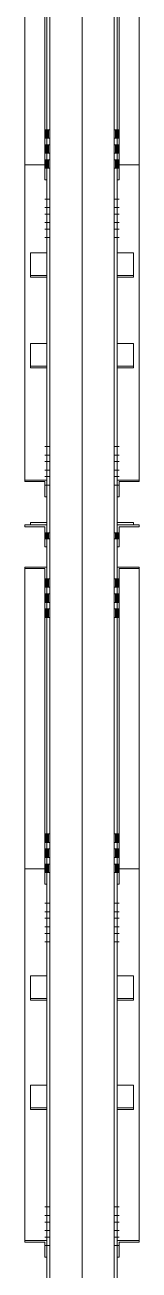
# Model space of a CAD drawing. Header units: millimetres. Extents: x -753 to 90, y 56274 to 56868.
# Drawn here: x -396.5 to -388.5, y 56568.1 to 56654.7 of the extents above; entities that cross this region are included whole.
import ezdxf

# ---------------------------------------------------------------- set-up
doc = ezdxf.new("R2010")
doc.units = ezdxf.units.MM
doc.linetypes.add('XKITLINE00', pattern=[0])
doc.linetypes.add('XKITLINE02', pattern=[4, 2, -2])
for name, color, linetype, lineweight in [('Grelha', 4, 'Continuous', 0), ('Parafuso', 3, 'Continuous', 0), ('Peça', 2, 'Continuous', 0)]:
    doc.layers.add(name, color=color, linetype=linetype, lineweight=lineweight)

# ---------------------------------------------------------------- blocks, each defined once
blk = doc.blocks.new('*A331')
at = {"layer": 'Parafuso', "color": 7, "linetype": 'XKITLINE02', "lineweight": 0}
for p, q in [((-394.948, 56572.451), (-395.075, 56572.451)), ((-394.788, 56572.451), (-394.948, 56572.451)), ((-394.948, 56571.858), (-395.075, 56571.858)), ((-394.948, 56571.402), (-395.075, 56571.402)), ((-394.788, 56571.858), (-394.948, 56571.858)), ((-394.788, 56571.402), (-394.948, 56571.402)), ((-394.948, 56570.81), (-395.075, 56570.81)), ((-394.948, 56570.353), (-395.075, 56570.353)), ((-394.788, 56570.81), (-394.948, 56570.81)), ((-394.788, 56570.353), (-394.948, 56570.353)), ((-394.948, 56569.761), (-395.075, 56569.761)), ((-394.788, 56569.761), (-394.948, 56569.761))]:
    blk.add_line(p, q, dxfattribs=at)
blk = doc.blocks.new('*A407')
at = {"layer": 'Peça', "color": 1, "linetype": 'XKITLINE00', "lineweight": 0}
for p, q in [((-396.088, 56588.536), (-396.088, 56586.842)), ((-396.088, 56588.536), (-394.948, 56588.536)), ((-390.028, 56588.536), (-388.888, 56588.536)), ((-388.888, 56586.842), (-388.888, 56588.536)), ((-396.088, 56586.963), (-394.948, 56586.963)), ((-396.088, 56586.842), (-394.948, 56586.842)), ((-390.028, 56586.963), (-388.888, 56586.963)), ((-390.028, 56586.842), (-388.888, 56586.842))]:
    blk.add_line(p, q, dxfattribs=at)
blk = doc.blocks.new('*A408')
at = {"layer": 'Peça', "color": 1, "linetype": 'XKITLINE00', "lineweight": 0}
for p, q in [((-396.088, 56580.923), (-396.088, 56579.229)), ((-396.088, 56580.923), (-394.948, 56580.923)), ((-390.028, 56580.923), (-388.888, 56580.923)), ((-388.888, 56579.229), (-388.888, 56580.923)), ((-396.088, 56579.35), (-394.948, 56579.35)), ((-396.088, 56579.229), (-394.948, 56579.229)), ((-390.028, 56579.35), (-388.888, 56579.35)), ((-390.028, 56579.229), (-388.888, 56579.229))]:
    blk.add_line(p, q, dxfattribs=at)
blk = doc.blocks.new('*A409')
at = {"layer": 'Parafuso', "color": 7, "linetype": 'XKITLINE02', "lineweight": 0}
for p, q in [((-390.028, 56572.451), (-390.188, 56572.451)), ((-389.901, 56572.451), (-390.028, 56572.451)), ((-390.028, 56571.858), (-390.188, 56571.858)), ((-390.028, 56571.402), (-390.188, 56571.402)), ((-389.901, 56571.858), (-390.028, 56571.858)), ((-389.901, 56571.402), (-390.028, 56571.402)), ((-390.028, 56570.81), (-390.188, 56570.81)), ((-390.028, 56570.353), (-390.188, 56570.353)), ((-389.901, 56570.81), (-390.028, 56570.81)), ((-389.901, 56570.353), (-390.028, 56570.353)), ((-390.028, 56569.761), (-390.188, 56569.761)), ((-389.901, 56569.761), (-390.028, 56569.761))]:
    blk.add_line(p, q, dxfattribs=at)
blk = doc.blocks.new('*A413')
at = {"layer": 'Parafuso', "color": 7, "linetype": 'XKITLINE02', "lineweight": 0}
for p, q in [((-394.948, 56593.598), (-395.075, 56593.598)), ((-394.788, 56593.598), (-394.948, 56593.598)), ((-394.948, 56593.006), (-395.075, 56593.006)), ((-394.788, 56593.006), (-394.948, 56593.006)), ((-394.948, 56592.55), (-395.075, 56592.55)), ((-394.948, 56591.957), (-395.075, 56591.957)), ((-394.788, 56592.55), (-394.948, 56592.55)), ((-394.788, 56591.957), (-394.948, 56591.957)), ((-394.948, 56591.501), (-395.075, 56591.501)), ((-394.788, 56591.501), (-394.948, 56591.501)), ((-394.948, 56590.908), (-395.075, 56590.908)), ((-394.788, 56590.908), (-394.948, 56590.908))]:
    blk.add_line(p, q, dxfattribs=at)
blk = doc.blocks.new('*A414')
at = {"layer": 'Parafuso'}
for points in [[(-395.075, 56598.425), (-394.948, 56598.425), (-394.948, 56597.832), (-395.075, 56597.832)], [(-394.948, 56598.425), (-394.788, 56598.425), (-394.788, 56597.832), (-394.948, 56597.832)], [(-395.075, 56597.376), (-394.948, 56597.376), (-394.948, 56596.784), (-395.075, 56596.784)], [(-394.948, 56597.376), (-394.788, 56597.376), (-394.788, 56596.784), (-394.948, 56596.784)], [(-395.075, 56596.328), (-394.948, 56596.328), (-394.948, 56595.735), (-395.075, 56595.735)], [(-394.948, 56596.328), (-394.788, 56596.328), (-394.788, 56595.735), (-394.948, 56595.735)]]:
    blk.add_hatch(color=7, dxfattribs=at).paths.add_polyline_path(points, flags=17)
at = {"layer": 'Parafuso', "color": 7, "linetype": 'XKITLINE00', "lineweight": 0}
for p, q in [((-394.948, 56598.425), (-395.075, 56598.425)), ((-394.788, 56598.425), (-394.948, 56598.425)), ((-394.948, 56597.832), (-395.075, 56597.832)), ((-394.948, 56597.376), (-395.075, 56597.376)), ((-394.788, 56597.832), (-394.948, 56597.832)), ((-394.788, 56597.376), (-394.948, 56597.376)), ((-394.948, 56596.784), (-395.075, 56596.784)), ((-394.948, 56596.328), (-395.075, 56596.328)), ((-394.788, 56596.784), (-394.948, 56596.784)), ((-394.788, 56596.328), (-394.948, 56596.328)), ((-394.948, 56595.735), (-395.075, 56595.735)), ((-394.788, 56595.735), (-394.948, 56595.735))]:
    blk.add_line(p, q, dxfattribs=at)
blk = doc.blocks.new('*A415')
at = {"layer": 'Parafuso', "color": 7, "linetype": 'XKITLINE02', "lineweight": 0}
for p, q in [((-390.028, 56593.598), (-390.188, 56593.598)), ((-389.901, 56593.598), (-390.028, 56593.598)), ((-390.028, 56593.006), (-390.188, 56593.006)), ((-389.901, 56593.006), (-390.028, 56593.006)), ((-390.028, 56592.55), (-390.188, 56592.55)), ((-390.028, 56591.957), (-390.188, 56591.957)), ((-389.901, 56592.55), (-390.028, 56592.55)), ((-389.901, 56591.957), (-390.028, 56591.957)), ((-390.028, 56591.501), (-390.188, 56591.501)), ((-389.901, 56591.501), (-390.028, 56591.501)), ((-390.028, 56590.908), (-390.188, 56590.908)), ((-389.901, 56590.908), (-390.028, 56590.908))]:
    blk.add_line(p, q, dxfattribs=at)
blk = doc.blocks.new('*A416')
at = {"layer": 'Parafuso'}
for points in [[(-390.188, 56598.425), (-390.028, 56598.425), (-390.028, 56597.832), (-390.188, 56597.832)], [(-390.028, 56598.425), (-389.901, 56598.425), (-389.901, 56597.832), (-390.028, 56597.832)], [(-390.188, 56597.376), (-390.028, 56597.376), (-390.028, 56596.784), (-390.188, 56596.784)], [(-390.028, 56597.376), (-389.901, 56597.376), (-389.901, 56596.784), (-390.028, 56596.784)], [(-390.188, 56596.328), (-390.028, 56596.328), (-390.028, 56595.735), (-390.188, 56595.735)], [(-390.028, 56596.328), (-389.901, 56596.328), (-389.901, 56595.735), (-390.028, 56595.735)]]:
    blk.add_hatch(color=7, dxfattribs=at).paths.add_polyline_path(points, flags=17)
at = {"layer": 'Parafuso', "color": 7, "linetype": 'XKITLINE00', "lineweight": 0}
for p, q in [((-390.028, 56598.425), (-390.188, 56598.425)), ((-389.901, 56598.425), (-390.028, 56598.425)), ((-390.028, 56597.832), (-390.188, 56597.832)), ((-390.028, 56597.376), (-390.188, 56597.376)), ((-389.901, 56597.832), (-390.028, 56597.832)), ((-389.901, 56597.376), (-390.028, 56597.376)), ((-390.028, 56596.784), (-390.188, 56596.784)), ((-390.028, 56596.328), (-390.188, 56596.328)), ((-389.901, 56596.784), (-390.028, 56596.784)), ((-389.901, 56596.328), (-390.028, 56596.328)), ((-390.028, 56595.735), (-390.188, 56595.735)), ((-389.901, 56595.735), (-390.028, 56595.735))]:
    blk.add_line(p, q, dxfattribs=at)
blk = doc.blocks.new('*A418')
at = {"layer": 'Parafuso', "color": 7, "linetype": 'XKITLINE02', "lineweight": 0}
for p, q in [((-390.028, 56572.451), (-390.188, 56572.451)), ((-389.901, 56572.451), (-390.028, 56572.451)), ((-390.028, 56571.858), (-390.188, 56571.858)), ((-390.028, 56571.402), (-390.188, 56571.402)), ((-389.901, 56571.858), (-390.028, 56571.858)), ((-389.901, 56571.402), (-390.028, 56571.402)), ((-390.028, 56570.81), (-390.188, 56570.81)), ((-390.028, 56570.353), (-390.188, 56570.353)), ((-389.901, 56570.81), (-390.028, 56570.81)), ((-389.901, 56570.353), (-390.028, 56570.353)), ((-390.028, 56569.761), (-390.188, 56569.761)), ((-389.901, 56569.761), (-390.028, 56569.761))]:
    blk.add_line(p, q, dxfattribs=at)
blk = doc.blocks.new('*A421')
at = {"layer": 'Parafuso', "color": 7, "linetype": 'XKITLINE02', "lineweight": 0}
for p, q in [((-394.948, 56572.451), (-395.075, 56572.451)), ((-394.788, 56572.451), (-394.948, 56572.451)), ((-394.948, 56571.858), (-395.075, 56571.858)), ((-394.948, 56571.402), (-395.075, 56571.402)), ((-394.788, 56571.858), (-394.948, 56571.858)), ((-394.788, 56571.402), (-394.948, 56571.402)), ((-394.948, 56570.81), (-395.075, 56570.81)), ((-394.948, 56570.353), (-395.075, 56570.353)), ((-394.788, 56570.81), (-394.948, 56570.81)), ((-394.788, 56570.353), (-394.948, 56570.353)), ((-394.948, 56569.761), (-395.075, 56569.761)), ((-394.788, 56569.761), (-394.948, 56569.761))]:
    blk.add_line(p, q, dxfattribs=at)
blk = doc.blocks.new('*A427')
at = {"layer": 'Parafuso', "color": 7, "linetype": 'XKITLINE02', "lineweight": 0}
for p, q in [((-394.948, 56642.626), (-395.075, 56642.626)), ((-394.788, 56642.626), (-394.948, 56642.626)), ((-394.948, 56642.033), (-395.075, 56642.033)), ((-394.948, 56641.577), (-395.075, 56641.577)), ((-394.788, 56642.033), (-394.948, 56642.033)), ((-394.788, 56641.577), (-394.948, 56641.577)), ((-394.948, 56640.985), (-395.075, 56640.985)), ((-394.948, 56640.528), (-395.075, 56640.528)), ((-394.788, 56640.985), (-394.948, 56640.985)), ((-394.788, 56640.528), (-394.948, 56640.528)), ((-394.948, 56639.936), (-395.075, 56639.936)), ((-394.788, 56639.936), (-394.948, 56639.936))]:
    blk.add_line(p, q, dxfattribs=at)
blk = doc.blocks.new('*A428')
at = {"layer": 'Parafuso'}
for points in [[(-395.075, 56647.452), (-394.948, 56647.452), (-394.948, 56646.86), (-395.075, 56646.86)], [(-394.948, 56647.452), (-394.788, 56647.452), (-394.788, 56646.86), (-394.948, 56646.86)], [(-395.075, 56646.404), (-394.948, 56646.404), (-394.948, 56645.811), (-395.075, 56645.811)], [(-394.948, 56646.404), (-394.788, 56646.404), (-394.788, 56645.811), (-394.948, 56645.811)], [(-395.075, 56645.355), (-394.948, 56645.355), (-394.948, 56644.763), (-395.075, 56644.763)], [(-394.948, 56645.355), (-394.788, 56645.355), (-394.788, 56644.763), (-394.948, 56644.763)]]:
    blk.add_hatch(color=7, dxfattribs=at).paths.add_polyline_path(points, flags=17)
at = {"layer": 'Parafuso', "color": 7, "linetype": 'XKITLINE00', "lineweight": 0}
for p, q in [((-394.948, 56647.452), (-395.075, 56647.452)), ((-394.788, 56647.452), (-394.948, 56647.452)), ((-394.948, 56646.86), (-395.075, 56646.86)), ((-394.788, 56646.86), (-394.948, 56646.86)), ((-394.948, 56646.404), (-395.075, 56646.404)), ((-394.948, 56645.811), (-395.075, 56645.811)), ((-394.788, 56646.404), (-394.948, 56646.404)), ((-394.788, 56645.811), (-394.948, 56645.811)), ((-394.948, 56645.355), (-395.075, 56645.355)), ((-394.948, 56644.763), (-395.075, 56644.763)), ((-394.788, 56645.355), (-394.948, 56645.355)), ((-394.788, 56644.763), (-394.948, 56644.763))]:
    blk.add_line(p, q, dxfattribs=at)
blk = doc.blocks.new('*A429')
at = {"layer": 'Parafuso', "color": 7, "linetype": 'XKITLINE02', "lineweight": 0}
for p, q in [((-390.028, 56642.626), (-390.188, 56642.626)), ((-389.901, 56642.626), (-390.028, 56642.626)), ((-390.028, 56642.033), (-390.188, 56642.033)), ((-390.028, 56641.577), (-390.188, 56641.577)), ((-389.901, 56642.033), (-390.028, 56642.033)), ((-389.901, 56641.577), (-390.028, 56641.577)), ((-390.028, 56640.985), (-390.188, 56640.985)), ((-390.028, 56640.528), (-390.188, 56640.528)), ((-389.901, 56640.985), (-390.028, 56640.985)), ((-389.901, 56640.528), (-390.028, 56640.528)), ((-390.028, 56639.936), (-390.188, 56639.936)), ((-389.901, 56639.936), (-390.028, 56639.936))]:
    blk.add_line(p, q, dxfattribs=at)
blk = doc.blocks.new('*A430')
at = {"layer": 'Parafuso'}
for points in [[(-390.188, 56647.452), (-390.028, 56647.452), (-390.028, 56646.86), (-390.188, 56646.86)], [(-390.028, 56647.452), (-389.901, 56647.452), (-389.901, 56646.86), (-390.028, 56646.86)], [(-390.188, 56646.404), (-390.028, 56646.404), (-390.028, 56645.811), (-390.188, 56645.811)], [(-390.028, 56646.404), (-389.901, 56646.404), (-389.901, 56645.811), (-390.028, 56645.811)], [(-390.188, 56645.355), (-390.028, 56645.355), (-390.028, 56644.763), (-390.188, 56644.763)], [(-390.028, 56645.355), (-389.901, 56645.355), (-389.901, 56644.763), (-390.028, 56644.763)]]:
    blk.add_hatch(color=7, dxfattribs=at).paths.add_polyline_path(points, flags=17)
at = {"layer": 'Parafuso', "color": 7, "linetype": 'XKITLINE00', "lineweight": 0}
for p, q in [((-390.028, 56647.452), (-390.188, 56647.452)), ((-389.901, 56647.452), (-390.028, 56647.452)), ((-390.028, 56646.86), (-390.188, 56646.86)), ((-389.901, 56646.86), (-390.028, 56646.86)), ((-390.028, 56646.404), (-390.188, 56646.404)), ((-390.028, 56645.811), (-390.188, 56645.811)), ((-389.901, 56646.404), (-390.028, 56646.404)), ((-389.901, 56645.811), (-390.028, 56645.811)), ((-390.028, 56645.355), (-390.188, 56645.355)), ((-390.028, 56644.763), (-390.188, 56644.763)), ((-389.901, 56645.355), (-390.028, 56645.355)), ((-389.901, 56644.763), (-390.028, 56644.763))]:
    blk.add_line(p, q, dxfattribs=at)
blk = doc.blocks.new('*A434')
at = {"layer": 'Parafuso', "color": 7, "linetype": 'XKITLINE02', "lineweight": 0}
for p, q in [((-394.948, 56625.396), (-395.075, 56625.396)), ((-394.948, 56624.804), (-395.075, 56624.804)), ((-394.788, 56625.396), (-394.948, 56625.396)), ((-394.788, 56624.804), (-394.948, 56624.804)), ((-394.948, 56624.347), (-395.075, 56624.347)), ((-394.788, 56624.347), (-394.948, 56624.347)), ((-394.948, 56623.755), (-395.075, 56623.755)), ((-394.948, 56623.299), (-395.075, 56623.299)), ((-394.788, 56623.755), (-394.948, 56623.755)), ((-394.788, 56623.299), (-394.948, 56623.299)), ((-394.948, 56622.706), (-395.075, 56622.706)), ((-394.788, 56622.706), (-394.948, 56622.706))]:
    blk.add_line(p, q, dxfattribs=at)
blk = doc.blocks.new('*A435')
at = {"layer": 'Parafuso'}
for points in [[(-395.075, 56619.39), (-394.948, 56619.39), (-394.948, 56618.97), (-395.075, 56618.97)], [(-395.075, 56619.39), (-394.948, 56619.39), (-394.948, 56618.97), (-395.075, 56618.97)], [(-395.075, 56619.39), (-394.948, 56619.39), (-394.948, 56618.97), (-395.075, 56618.97)], [(-394.948, 56619.39), (-394.788, 56619.39), (-394.788, 56618.97), (-394.948, 56618.97)], [(-394.948, 56619.39), (-394.788, 56619.39), (-394.788, 56618.97), (-394.948, 56618.97)], [(-394.948, 56619.39), (-394.788, 56619.39), (-394.788, 56618.97), (-394.948, 56618.97)]]:
    blk.add_hatch(color=7, dxfattribs=at).paths.add_polyline_path(points, flags=17)
at = {"layer": 'Parafuso', "color": 7, "linetype": 'XKITLINE00', "lineweight": 0}
for p, q in [((-394.948, 56619.39), (-395.075, 56619.39)), ((-394.948, 56619.39), (-395.075, 56619.39)), ((-394.948, 56619.39), (-395.075, 56619.39)), ((-394.948, 56618.97), (-395.075, 56618.97)), ((-394.948, 56618.97), (-395.075, 56618.97)), ((-394.948, 56618.97), (-395.075, 56618.97)), ((-394.788, 56619.39), (-394.948, 56619.39)), ((-394.788, 56619.39), (-394.948, 56619.39)), ((-394.788, 56619.39), (-394.948, 56619.39)), ((-394.788, 56618.97), (-394.948, 56618.97)), ((-394.788, 56618.97), (-394.948, 56618.97)), ((-394.788, 56618.97), (-394.948, 56618.97))]:
    blk.add_line(p, q, dxfattribs=at)
blk = doc.blocks.new('*A436')
at = {"layer": 'Parafuso', "color": 7, "linetype": 'XKITLINE02', "lineweight": 0}
for p, q in [((-390.028, 56625.396), (-390.188, 56625.396)), ((-390.028, 56624.804), (-390.188, 56624.804)), ((-389.901, 56625.396), (-390.028, 56625.396)), ((-389.901, 56624.804), (-390.028, 56624.804)), ((-390.028, 56624.347), (-390.188, 56624.347)), ((-389.901, 56624.347), (-390.028, 56624.347)), ((-390.028, 56623.755), (-390.188, 56623.755)), ((-390.028, 56623.299), (-390.188, 56623.299)), ((-389.901, 56623.755), (-390.028, 56623.755)), ((-389.901, 56623.299), (-390.028, 56623.299)), ((-390.028, 56622.706), (-390.188, 56622.706)), ((-389.901, 56622.706), (-390.028, 56622.706))]:
    blk.add_line(p, q, dxfattribs=at)
blk = doc.blocks.new('*A437')
at = {"layer": 'Parafuso'}
for points in [[(-390.188, 56619.39), (-390.028, 56619.39), (-390.028, 56618.97), (-390.188, 56618.97)], [(-390.188, 56619.39), (-390.028, 56619.39), (-390.028, 56618.97), (-390.188, 56618.97)], [(-390.188, 56619.39), (-390.028, 56619.39), (-390.028, 56618.97), (-390.188, 56618.97)], [(-390.028, 56619.39), (-389.901, 56619.39), (-389.901, 56618.97), (-390.028, 56618.97)], [(-390.028, 56619.39), (-389.901, 56619.39), (-389.901, 56618.97), (-390.028, 56618.97)], [(-390.028, 56619.39), (-389.901, 56619.39), (-389.901, 56618.97), (-390.028, 56618.97)]]:
    blk.add_hatch(color=7, dxfattribs=at).paths.add_polyline_path(points, flags=17)
at = {"layer": 'Parafuso', "color": 7, "linetype": 'XKITLINE00', "lineweight": 0}
for p, q in [((-390.028, 56619.39), (-390.188, 56619.39)), ((-390.028, 56619.39), (-390.188, 56619.39)), ((-390.028, 56619.39), (-390.188, 56619.39)), ((-390.028, 56618.97), (-390.188, 56618.97)), ((-390.028, 56618.97), (-390.188, 56618.97)), ((-390.028, 56618.97), (-390.188, 56618.97)), ((-389.901, 56619.39), (-390.028, 56619.39)), ((-389.901, 56619.39), (-390.028, 56619.39)), ((-389.901, 56619.39), (-390.028, 56619.39)), ((-389.901, 56618.97), (-390.028, 56618.97)), ((-389.901, 56618.97), (-390.028, 56618.97)), ((-389.901, 56618.97), (-390.028, 56618.97))]:
    blk.add_line(p, q, dxfattribs=at)
blk = doc.blocks.new('*A438')
at = {"layer": 'Parafuso'}
for points in [[(-390.028, 56615.596), (-390.188, 56615.596), (-390.188, 56616.188), (-390.028, 56616.188)], [(-389.901, 56615.596), (-390.028, 56615.596), (-390.028, 56616.188), (-389.901, 56616.188)], [(-390.028, 56614.547), (-390.188, 56614.547), (-390.188, 56615.14), (-390.028, 56615.14)], [(-389.901, 56614.547), (-390.028, 56614.547), (-390.028, 56615.14), (-389.901, 56615.14)], [(-390.028, 56613.498), (-390.188, 56613.498), (-390.188, 56614.091), (-390.028, 56614.091)], [(-389.901, 56613.498), (-390.028, 56613.498), (-390.028, 56614.091), (-389.901, 56614.091)]]:
    blk.add_hatch(color=7, dxfattribs=at).paths.add_polyline_path(points, flags=17)
at = {"layer": 'Parafuso', "color": 7, "linetype": 'XKITLINE00', "lineweight": 0}
for p, q in [((-390.028, 56616.188), (-390.188, 56616.188)), ((-389.901, 56616.188), (-390.028, 56616.188)), ((-390.028, 56615.596), (-390.188, 56615.596)), ((-389.901, 56615.596), (-390.028, 56615.596)), ((-390.028, 56615.14), (-390.188, 56615.14)), ((-390.028, 56614.547), (-390.188, 56614.547)), ((-389.901, 56615.14), (-390.028, 56615.14)), ((-389.901, 56614.547), (-390.028, 56614.547)), ((-390.028, 56614.091), (-390.188, 56614.091)), ((-389.901, 56614.091), (-390.028, 56614.091)), ((-390.028, 56613.498), (-390.188, 56613.498)), ((-389.901, 56613.498), (-390.028, 56613.498))]:
    blk.add_line(p, q, dxfattribs=at)
blk = doc.blocks.new('*A449')
at = {"layer": 'Parafuso', "color": 7, "linetype": 'XKITLINE02', "lineweight": 0}
for p, q in [((-394.948, 56625.396), (-395.075, 56625.396)), ((-394.948, 56624.804), (-395.075, 56624.804)), ((-394.788, 56625.396), (-394.948, 56625.396)), ((-394.788, 56624.804), (-394.948, 56624.804)), ((-394.948, 56624.347), (-395.075, 56624.347)), ((-394.788, 56624.347), (-394.948, 56624.347)), ((-394.948, 56623.755), (-395.075, 56623.755)), ((-394.948, 56623.299), (-395.075, 56623.299)), ((-394.788, 56623.755), (-394.948, 56623.755)), ((-394.788, 56623.299), (-394.948, 56623.299)), ((-394.948, 56622.706), (-395.075, 56622.706)), ((-394.788, 56622.706), (-394.948, 56622.706))]:
    blk.add_line(p, q, dxfattribs=at)
blk = doc.blocks.new('*A450')
at = {"layer": 'Parafuso'}
for points in [[(-394.948, 56618.97), (-395.075, 56618.97), (-395.075, 56619.39), (-394.948, 56619.39)], [(-394.948, 56618.97), (-395.075, 56618.97), (-395.075, 56619.39), (-394.948, 56619.39)], [(-394.948, 56618.97), (-395.075, 56618.97), (-395.075, 56619.39), (-394.948, 56619.39)], [(-394.788, 56618.97), (-394.948, 56618.97), (-394.948, 56619.39), (-394.788, 56619.39)], [(-394.788, 56618.97), (-394.948, 56618.97), (-394.948, 56619.39), (-394.788, 56619.39)], [(-394.788, 56618.97), (-394.948, 56618.97), (-394.948, 56619.39), (-394.788, 56619.39)]]:
    blk.add_hatch(color=7, dxfattribs=at).paths.add_polyline_path(points, flags=17)
at = {"layer": 'Parafuso', "color": 7, "linetype": 'XKITLINE00', "lineweight": 0}
for p, q in [((-394.948, 56619.39), (-395.075, 56619.39)), ((-394.948, 56619.39), (-395.075, 56619.39)), ((-394.948, 56619.39), (-395.075, 56619.39)), ((-394.948, 56618.97), (-395.075, 56618.97)), ((-394.948, 56618.97), (-395.075, 56618.97)), ((-394.948, 56618.97), (-395.075, 56618.97)), ((-394.788, 56619.39), (-394.948, 56619.39)), ((-394.788, 56619.39), (-394.948, 56619.39)), ((-394.788, 56619.39), (-394.948, 56619.39)), ((-394.788, 56618.97), (-394.948, 56618.97)), ((-394.788, 56618.97), (-394.948, 56618.97)), ((-394.788, 56618.97), (-394.948, 56618.97))]:
    blk.add_line(p, q, dxfattribs=at)
blk = doc.blocks.new('*A451')
at = {"layer": 'Parafuso'}
for points in [[(-394.948, 56615.596), (-395.075, 56615.596), (-395.075, 56616.188), (-394.948, 56616.188)], [(-394.788, 56615.596), (-394.948, 56615.596), (-394.948, 56616.188), (-394.788, 56616.188)], [(-394.948, 56614.547), (-395.075, 56614.547), (-395.075, 56615.14), (-394.948, 56615.14)], [(-394.788, 56614.547), (-394.948, 56614.547), (-394.948, 56615.14), (-394.788, 56615.14)], [(-394.948, 56613.498), (-395.075, 56613.498), (-395.075, 56614.091), (-394.948, 56614.091)], [(-394.788, 56613.498), (-394.948, 56613.498), (-394.948, 56614.091), (-394.788, 56614.091)]]:
    blk.add_hatch(color=7, dxfattribs=at).paths.add_polyline_path(points, flags=17)
at = {"layer": 'Parafuso', "color": 7, "linetype": 'XKITLINE00', "lineweight": 0}
for p, q in [((-394.948, 56616.188), (-395.075, 56616.188)), ((-394.788, 56616.188), (-394.948, 56616.188)), ((-394.948, 56615.596), (-395.075, 56615.596)), ((-394.788, 56615.596), (-394.948, 56615.596)), ((-394.948, 56615.14), (-395.075, 56615.14)), ((-394.948, 56614.547), (-395.075, 56614.547)), ((-394.788, 56615.14), (-394.948, 56615.14)), ((-394.788, 56614.547), (-394.948, 56614.547)), ((-394.948, 56614.091), (-395.075, 56614.091)), ((-394.788, 56614.091), (-394.948, 56614.091)), ((-394.948, 56613.498), (-395.075, 56613.498)), ((-394.788, 56613.498), (-394.948, 56613.498))]:
    blk.add_line(p, q, dxfattribs=at)
blk = doc.blocks.new('*A452')
at = {"layer": 'Parafuso', "color": 7, "linetype": 'XKITLINE02', "lineweight": 0}
for p, q in [((-390.028, 56625.396), (-390.188, 56625.396)), ((-390.028, 56624.804), (-390.188, 56624.804)), ((-389.901, 56625.396), (-390.028, 56625.396)), ((-389.901, 56624.804), (-390.028, 56624.804)), ((-390.028, 56624.347), (-390.188, 56624.347)), ((-389.901, 56624.347), (-390.028, 56624.347)), ((-390.028, 56623.755), (-390.188, 56623.755)), ((-390.028, 56623.299), (-390.188, 56623.299)), ((-389.901, 56623.755), (-390.028, 56623.755)), ((-389.901, 56623.299), (-390.028, 56623.299)), ((-390.028, 56622.706), (-390.188, 56622.706)), ((-389.901, 56622.706), (-390.028, 56622.706))]:
    blk.add_line(p, q, dxfattribs=at)
blk = doc.blocks.new('*A453')
at = {"layer": 'Parafuso'}
for points in [[(-390.028, 56618.97), (-390.188, 56618.97), (-390.188, 56619.39), (-390.028, 56619.39)], [(-390.028, 56618.97), (-390.188, 56618.97), (-390.188, 56619.39), (-390.028, 56619.39)], [(-390.028, 56618.97), (-390.188, 56618.97), (-390.188, 56619.39), (-390.028, 56619.39)], [(-389.901, 56618.97), (-390.028, 56618.97), (-390.028, 56619.39), (-389.901, 56619.39)], [(-389.901, 56618.97), (-390.028, 56618.97), (-390.028, 56619.39), (-389.901, 56619.39)], [(-389.901, 56618.97), (-390.028, 56618.97), (-390.028, 56619.39), (-389.901, 56619.39)]]:
    blk.add_hatch(color=7, dxfattribs=at).paths.add_polyline_path(points, flags=17)
at = {"layer": 'Parafuso', "color": 7, "linetype": 'XKITLINE00', "lineweight": 0}
for p, q in [((-390.028, 56619.39), (-390.188, 56619.39)), ((-390.028, 56619.39), (-390.188, 56619.39)), ((-390.028, 56619.39), (-390.188, 56619.39)), ((-390.028, 56618.97), (-390.188, 56618.97)), ((-390.028, 56618.97), (-390.188, 56618.97)), ((-390.028, 56618.97), (-390.188, 56618.97)), ((-389.901, 56619.39), (-390.028, 56619.39)), ((-389.901, 56619.39), (-390.028, 56619.39)), ((-389.901, 56619.39), (-390.028, 56619.39)), ((-389.901, 56618.97), (-390.028, 56618.97)), ((-389.901, 56618.97), (-390.028, 56618.97)), ((-389.901, 56618.97), (-390.028, 56618.97))]:
    blk.add_line(p, q, dxfattribs=at)
blk = doc.blocks.new('*A457')
at = {"layer": 'Peça', "color": 1, "linetype": 'XKITLINE00', "lineweight": 0}
for p, q in [((-390.028, 56662.641), (-388.504, 56662.641)), ((-389.901, 56643.959), (-389.901, 56662.545)), ((-389.901, 56662.545), (-388.504, 56662.545)), ((-388.504, 56645.014), (-388.504, 56662.641)), ((-390.028, 56661.49), (-389.901, 56661.49)), ((-389.901, 56645.014), (-388.504, 56645.014)), ((-390.028, 56643.959), (-389.901, 56643.959))]:
    blk.add_line(p, q, dxfattribs=at)
blk = doc.blocks.new('*A458')
at = {"layer": 'Peça', "color": 1, "linetype": 'XKITLINE00', "lineweight": 0}
for p, q in [((-396.472, 56645.014), (-396.472, 56662.641)), ((-396.472, 56662.641), (-394.948, 56662.641)), ((-396.472, 56662.545), (-395.075, 56662.545)), ((-395.075, 56643.959), (-395.075, 56662.545)), ((-395.075, 56661.49), (-394.948, 56661.49)), ((-395.075, 56645.014), (-396.472, 56645.014)), ((-394.948, 56643.959), (-395.075, 56643.959))]:
    blk.add_line(p, q, dxfattribs=at)
blk = doc.blocks.new('*A459')
at = {"layer": 'Peça', "color": 1, "linetype": 'XKITLINE00', "lineweight": 0}
for p, q in [((-390.028, 56616.992), (-388.504, 56616.992)), ((-388.504, 56595.987), (-388.504, 56616.992)), ((-389.901, 56594.931), (-389.901, 56616.896)), ((-389.901, 56616.896), (-388.504, 56616.896)), ((-390.028, 56615.841), (-389.901, 56615.841)), ((-389.901, 56595.987), (-388.504, 56595.987)), ((-390.028, 56594.931), (-389.901, 56594.931))]:
    blk.add_line(p, q, dxfattribs=at)
blk = doc.blocks.new('*A460')
at = {"layer": 'Peça', "color": 1, "linetype": 'XKITLINE00', "lineweight": 0}
for p, q in [((-396.472, 56595.987), (-396.472, 56616.992)), ((-396.472, 56616.992), (-394.948, 56616.992)), ((-396.472, 56616.896), (-395.075, 56616.896)), ((-395.075, 56594.931), (-395.075, 56616.896)), ((-395.075, 56615.841), (-394.948, 56615.841)), ((-395.075, 56595.987), (-396.472, 56595.987)), ((-394.948, 56594.931), (-395.075, 56594.931))]:
    blk.add_line(p, q, dxfattribs=at)
blk = doc.blocks.new('*A462')
at = {"layer": 'Peça', "color": 1, "linetype": 'XKITLINE00', "lineweight": 0}
for p, q in [((-396.472, 56595.987), (-396.472, 56570.012)), ((-396.472, 56570.108), (-394.948, 56570.108)), ((-396.472, 56570.012), (-395.075, 56570.012)), ((-395.075, 56570.012), (-395.075, 56568.957)), ((-395.075, 56568.957), (-394.948, 56568.957))]:
    blk.add_line(p, q, dxfattribs=at)
blk = doc.blocks.new('*A463')
at = {"layer": 'Peça', "color": 1, "linetype": 'XKITLINE00', "lineweight": 0}
for p, q in [((-388.504, 56570.012), (-388.504, 56595.987)), ((-388.504, 56570.108), (-390.028, 56570.108)), ((-389.901, 56568.957), (-389.901, 56570.012)), ((-389.901, 56570.012), (-388.504, 56570.012)), ((-390.028, 56568.957), (-389.901, 56568.957))]:
    blk.add_line(p, q, dxfattribs=at)
blk = doc.blocks.new('*A464')
at = {"layer": 'Peça', "color": 1, "linetype": 'XKITLINE00', "lineweight": 0}
for p, q in [((-396.472, 56645.014), (-396.472, 56622.958)), ((-396.472, 56623.054), (-394.948, 56623.054)), ((-396.472, 56622.958), (-395.075, 56622.958)), ((-395.075, 56622.958), (-395.075, 56621.903)), ((-395.075, 56621.903), (-394.948, 56621.903))]:
    blk.add_line(p, q, dxfattribs=at)
blk = doc.blocks.new('*A465')
at = {"layer": 'Peça', "color": 1, "linetype": 'XKITLINE00', "lineweight": 0}
for p, q in [((-388.504, 56622.958), (-388.504, 56645.014)), ((-388.504, 56623.054), (-390.028, 56623.054)), ((-389.901, 56621.903), (-389.901, 56622.958)), ((-389.901, 56622.958), (-388.504, 56622.958)), ((-390.028, 56621.903), (-389.901, 56621.903))]:
    blk.add_line(p, q, dxfattribs=at)
blk = doc.blocks.new('*A469')
at = {"layer": 'Peça', "color": 1, "linetype": 'XKITLINE00', "lineweight": 0}
for p, q in [((-394.948, 56619.942), (-396.472, 56619.942)), ((-396.472, 56619.942), (-396.472, 56619.815)), ((-396.472, 56619.815), (-395.075, 56619.815)), ((-395.075, 56619.815), (-395.075, 56618.418)), ((-395.075, 56618.418), (-394.948, 56618.418))]:
    blk.add_line(p, q, dxfattribs=at)
blk = doc.blocks.new('*A470')
at = {"layer": 'Peça', "color": 1, "linetype": 'XKITLINE00', "lineweight": 0}
for p, q in [((-388.504, 56619.942), (-390.028, 56619.942)), ((-389.901, 56618.418), (-389.901, 56619.815)), ((-389.901, 56619.815), (-388.504, 56619.815)), ((-388.504, 56619.815), (-388.504, 56619.942)), ((-390.028, 56618.418), (-389.901, 56618.418))]:
    blk.add_line(p, q, dxfattribs=at)
blk = doc.blocks.new('*A474')
at = {"layer": 'Peça', "color": 1, "linetype": 'XKITLINE00', "lineweight": 0}
for p, q in [((-394.948, 56704.188), (-394.948, 56504.827)), ((-394.734, 56704.188), (-394.734, 56504.827)), ((-390.242, 56704.188), (-390.242, 56504.827)), ((-390.028, 56704.188), (-390.028, 56504.827))]:
    blk.add_line(p, q, dxfattribs=at)
blk = doc.blocks.new('*A504')
at = {"layer": 'Peça', "color": 1, "linetype": 'XKITLINE00', "lineweight": 0}
for p, q in [((-396.088, 56638.87), (-396.088, 56637.176)), ((-396.088, 56638.87), (-394.948, 56638.87)), ((-390.028, 56638.87), (-388.888, 56638.87)), ((-388.888, 56637.176), (-388.888, 56638.87)), ((-396.088, 56637.297), (-394.948, 56637.297)), ((-396.088, 56637.176), (-394.948, 56637.176)), ((-390.028, 56637.297), (-388.888, 56637.297)), ((-390.028, 56637.176), (-388.888, 56637.176))]:
    blk.add_line(p, q, dxfattribs=at)
blk = doc.blocks.new('*A505')
at = {"layer": 'Peça', "color": 1, "linetype": 'XKITLINE00', "lineweight": 0}
for p, q in [((-396.088, 56632.562), (-396.088, 56630.869)), ((-396.088, 56632.562), (-394.948, 56632.562)), ((-390.028, 56632.562), (-388.888, 56632.562)), ((-388.888, 56630.869), (-388.888, 56632.562)), ((-396.088, 56630.989), (-394.948, 56630.989)), ((-396.088, 56630.869), (-394.948, 56630.869)), ((-390.028, 56630.989), (-388.888, 56630.989)), ((-390.028, 56630.869), (-388.888, 56630.869))]:
    blk.add_line(p, q, dxfattribs=at)
blk = doc.blocks.new('*A516')
at = {"layer": 'Parafuso', "color": 7, "linetype": 'XKITLINE02', "lineweight": 0}
for p, q in [((-394.948, 56616.188), (-395.075, 56616.188)), ((-394.788, 56616.188), (-394.948, 56616.188)), ((-394.948, 56615.596), (-395.075, 56615.596)), ((-394.788, 56615.596), (-394.948, 56615.596)), ((-394.948, 56615.14), (-395.075, 56615.14)), ((-394.948, 56614.547), (-395.075, 56614.547)), ((-394.788, 56615.14), (-394.948, 56615.14)), ((-394.788, 56614.547), (-394.948, 56614.547)), ((-394.948, 56614.091), (-395.075, 56614.091)), ((-394.788, 56614.091), (-394.948, 56614.091)), ((-394.948, 56613.498), (-395.075, 56613.498)), ((-394.788, 56613.498), (-394.948, 56613.498))]:
    blk.add_line(p, q, dxfattribs=at)
blk = doc.blocks.new('*A523')
at = {"layer": 'Parafuso', "color": 7, "linetype": 'XKITLINE02', "lineweight": 0}
for p, q in [((-390.028, 56616.188), (-390.188, 56616.188)), ((-389.901, 56616.188), (-390.028, 56616.188)), ((-390.028, 56615.596), (-390.188, 56615.596)), ((-389.901, 56615.596), (-390.028, 56615.596)), ((-390.028, 56615.14), (-390.188, 56615.14)), ((-390.028, 56614.547), (-390.188, 56614.547)), ((-389.901, 56615.14), (-390.028, 56615.14)), ((-389.901, 56614.547), (-390.028, 56614.547)), ((-390.028, 56614.091), (-390.188, 56614.091)), ((-389.901, 56614.091), (-390.028, 56614.091)), ((-390.028, 56613.498), (-390.188, 56613.498)), ((-389.901, 56613.498), (-390.028, 56613.498))]:
    blk.add_line(p, q, dxfattribs=at)
blk = doc.blocks.new('*A525')
at = {"layer": 'Peça', "color": 1, "linetype": 'XKITLINE00', "lineweight": 0}
for p, q in [((-396.088, 56619.942), (-396.088, 56620.102)), ((-396.088, 56620.102), (-394.948, 56620.102)), ((-390.028, 56620.102), (-388.888, 56620.102)), ((-388.888, 56619.942), (-388.888, 56620.102))]:
    blk.add_line(p, q, dxfattribs=at)
blk = doc.blocks.new('*A628')
at = {"layer": 'Grelha', "color": 7, "linetype": 'XKITLINE00', "lineweight": 0}
blk.add_line((-392.488, 56499.327), (-392.488, 56831.55), dxfattribs=at)

msp = doc.modelspace()

# ---------------------------------------------------------------- block references
at = {"lineweight": 0}
for name in ['*A628', '*A474', '*A458', '*A457', '*A428', '*A430', '*A464', '*A465', '*A427', '*A429', '*A504', '*A505', '*A434', '*A449', '*A436', '*A452', '*A469', '*A525', '*A470', '*A435', '*A450', '*A437', '*A453', '*A460', '*A459', '*A451', '*A516', '*A438', '*A523', '*A414', '*A416', '*A462', '*A463', '*A413', '*A415', '*A407', '*A408', '*A331', '*A421', '*A409', '*A418']:
    msp.add_blockref(name, (0, 0), dxfattribs=at)

doc.saveas('drawing.dxf')
